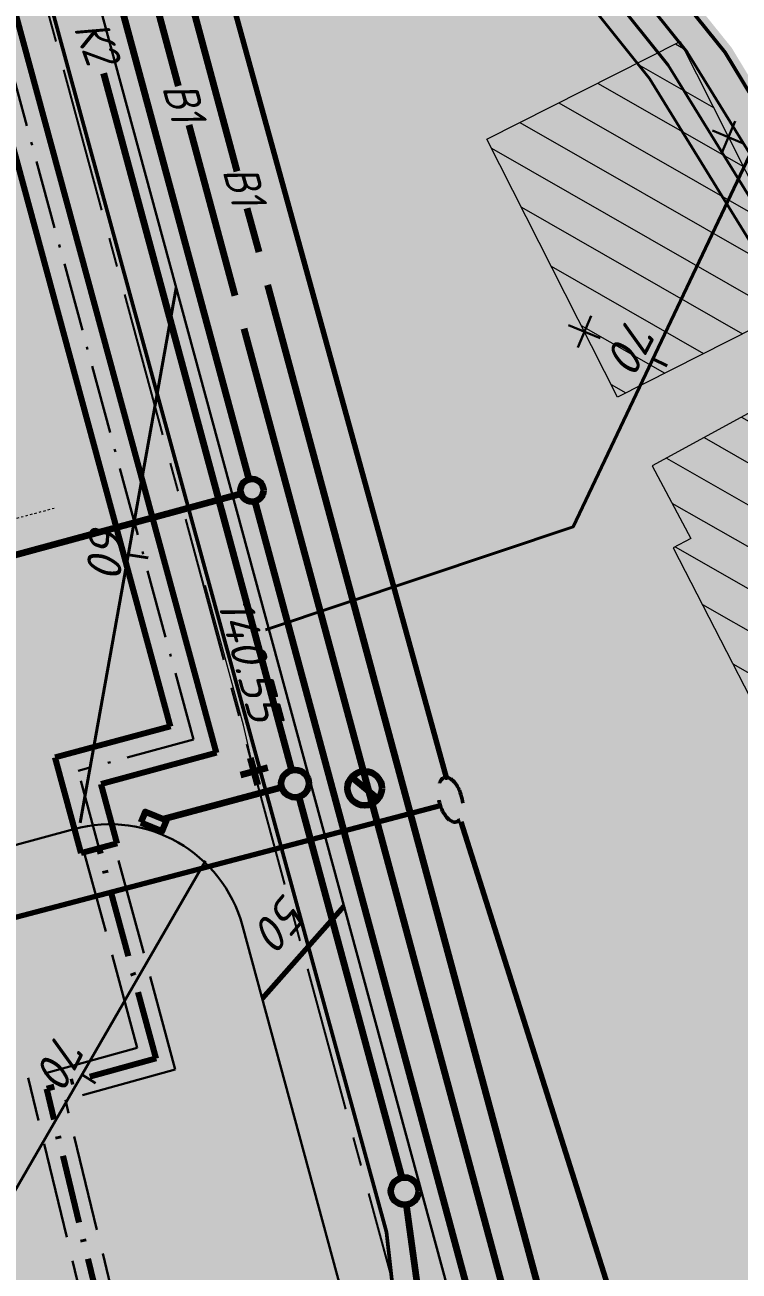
# Model space of a CAD drawing. Extents: x 9060 to 19887, y -4671 to 10703.
# Drawn here: x 10368.3 to 10399.5, y 10105.3 to 10159.7 of the extents above; entities that cross this region are included whole.
import ezdxf
from ezdxf import colors
from ezdxf.entities.mleader import LeaderData, LeaderLine
from ezdxf.enums import TextEntityAlignment as Align
from ezdxf.math import Vec2, Vec3

# ---------------------------------------------------------------- set-up
doc = ezdxf.new("R2010")
doc.units = 0
for name, pattern in [('ACAD_ISO02W100', [15, 12, -3]), ('ACAD_ISO10W100', [18.5, 12, -3, 0.5, -3]), ('ADSK_Линия сетки', [21, 12, -3, 3, -3]), ('Cплошная', [0]), ('DASHED', [0.75, 0.5, -0.25]), ('JIS_09_08', [10.750000000000004, 8, -0.55, 0.55, -0.55, 0.55, -0.55]), ('осевая', [50.800000000000004, 31.75, -6.35, 6.35, -6.35])]:
    doc.linetypes.add(name, pattern=pattern)
doc.layers.add('-БОРТ', color=7, linetype='Continuous', true_color=0x005e83)
doc.layers.add('-ОСИ', color=12, linetype='Continuous', true_color=0xbd0000)
for name, color, linetype, lineweight, true_color in [('-ГЕНПЛАН', 12, 'Continuous', 40, 0xbd0000), ('МГТ_ГП_ЗДАНИЯ', 12, 'Continuous', 50, 0xbd0000), ('МГТ_ГП_ОСИ', 12, 'осевая', 20, 0xbd0000)]:
    doc.layers.add(name, color=color, linetype=linetype, lineweight=lineweight, true_color=true_color)
doc.layers.add('-ОЗЕЛЕНЕНИЕ', color=22, linetype='Continuous')
doc.layers.add('СС-изменения_Зырянов', color=7, linetype='Continuous')
for name, color, linetype, lineweight in [('-ОРГ.РЕЛЬЕФА', 174, 'Continuous', 40), ('-СЕТИ', 250, 'Continuous', 50), ('МГТ_АМ_ТС', 84, 'Continuous', 80), ('МГТ_ГП_ГЕНПЛАН', 7, 'Continuous', 35), ('МГТ_ГП_ОРГ.РЕЛЬЕФА', 174, 'Continuous', 40), ('МГТ_НВК_В1', 160, 'Continuous', 100), ('МГТ_НВК_В_переустройство', 4, 'В1', 50), ('МГТ_НВК_К1', 24, 'Continuous', 100), ('МГТ_НВК_К2', 30, 'Continuous', 100), ('МГТ_ЭС', 1, 'WK', 40)]:
    doc.layers.add(name, color=color, linetype=linetype, lineweight=lineweight)
doc.styles.add('LIN', font='isocteur.ttf', dxfattribs={"oblique": 15, "height": 2.5})
doc.styles.get("Standard").update_dxf_attribs({"font": 'arial.ttf'})
doc.styles.add('ГП', font='isocpeui.ttf')
doc.styles.add('СПДС', font='isocpeur.ttf')
doc.styles.add('СПДС_2.0 мм', font='isocpeur.ttf', dxfattribs={"oblique": 15, "height": 1.5})
doc.linetypes.add('WK', pattern='A,13,-1,["WK",LIN,S=1,R=0,X=0,Y=-1.25],-5.5', length=19.5)
doc.linetypes.add('В1', pattern='A,15,-0.65,["B1",Standard,S=1,R=0,X=0,Y=-1.25],-4', length=19.65)
doc.linetypes.add('ЗАБОР_МЕТ_Б1М', pattern='A,1.25,[133,ltypeshp.shx,S=0.25,R=0,X=-0.25,Y=0],-0.001,[133,ltypeshp.shx,S=0.145,R=0,X=-0.145,Y=0],-0.001,[130,ltypeshp.shx,S=0.125,R=0,X=0,Y=0.4],1.25', length=2.502)
doc.linetypes.add('канализация_связевая_малая_сущ', pattern='A,5,-2,["/",Standard,S=2,R=0,X=-0.8,Y=-1],-2', length=9)
pattern_1 = [(330.2181669857263, (10310.09547438813, 10233.98124967722), (0.7885093298129472, 1.377827742062823), [])]

# ---------------------------------------------------------------- blocks, each defined once
blk = doc.blocks.new('НВК_переустройства_М.Пасс.(корр. 08.2017)')
at = {"layer": 'МГТ_НВК_В_переустройство'}
for p, q in [((10344.89691895975, 10250.11918590468), (10384.08332865154, 10106.98541232243)), ((10384.08332865154, 10106.98541232243), (10388.22021950328, 10069.07402594151))]:
    blk.add_line(p, q, dxfattribs=at)
blk = doc.blocks.new('A$C6D3A0560')
at = {"layer": '-ОРГ.РЕЛЬЕФА', "lineweight": 100}
for p, q in [((0.08151139387700823, -0.5565820699575852), (-0.08151139387882722, 0.5565820699575852)), ((0.5565820699412143, 0.08151139385336137), (-0.5565820699739561, -0.0815113939006551))]:
    blk.add_line(p, q, dxfattribs=at)
blk = doc.blocks.new('_None')
blk = doc.blocks.new('Вестибюль_30.10.19')
at = {"layer": 'МГТ_ГП_ОСИ', "linetype": 'ADSK_Линия сетки'}
blk.add_line((138749.9999999972, 56650.52182159945), (138749.9999999991, -6729.49689751491), dxfattribs=at)
blk = doc.blocks.new('демонтаж')
at = {"layer": 'МГТ_ГП_ЗДАНИЯ', "color": 1, "lineweight": 30}
for points in [[(-0.4603304399315675, -0.5921113797862745), (0.4603304399311128, 0.592111379787184)], [(-0.5921113797867292, 0.4603304399313402), (0.5921113797862745, -0.4603304399313402)]]:
    blk.add_lwpolyline(points, dxfattribs=at)
blk = doc.blocks.new('ТС_13.11.19')
at = {"layer": 'МГТ_АМ_ТС'}
for p, q in [((10376.65855222756, 10127.89715343862), (10364.30963006171, 10173.39093017062)), ((10374.64620546912, 10129.05026250711), (10363.15652099322, 10171.3785834122)), ((10374.64620546912, 10129.05026250711), (10369.61675660108, 10127.68505880079)), ((10370.74848776168, 10123.51572936055), (10369.61675660108, 10127.68505880079)), ((10376.65855222756, 10127.89715343862), (10371.62910335952, 10126.53194973231)), ((10372.33121567515, 10123.94534820551), (10371.62910335952, 10126.53194973231)), ((10372.33121567515, 10123.94534820551), (10370.75342313957, 10123.5164392799))]:
    blk.add_line(p, q, dxfattribs=at)
at = {"layer": 'МГТ_АМ_ТС', "linetype": 'ACAD_ISO10W100', "lineweight": 30, "ltscale": 0.25}
for p, q in [((10375.65237884834, 10128.47370797286), (10363.73307552746, 10172.38475679141)), ((10375.65237884834, 10128.47370797286), (10370.62292998029, 10127.10850426655)), ((10371.52871864138, 10123.77155335209), (10370.62292998029, 10127.10850426655))]:
    blk.add_line(p, q, dxfattribs=at)
at = {"layer": 'МГТ_АМ_ТС', "linetype": 'ACAD_ISO02W100', "lineweight": 30, "ltscale": 0.35}
for p, q in [((10374.8580192945, 10114.08301867834), (10372.1801462887, 10123.94837818157)), ((10373.20292135725, 10115.02704082624), (10370.87729099408, 10123.59472852261)), ((10373.20292135725, 10115.02704082624), (10368.44454841812, 10113.71502949863)), ((10374.8580192945, 10114.08301867834), (10370.06526706834, 10112.76152805715)), ((10387.47442712603, 10035.3346584752), (10368.44454841812, 10113.71502949863)), ((10388.78631496354, 10035.65317111517), (10370.06526706834, 10112.76152805715))]:
    blk.add_line(p, q, dxfattribs=at)
at = {"layer": 'МГТ_АМ_ТС', "linetype": 'ACAD_ISO10W100', "ltscale": 0.25}
for p, q in [((10374.03047032587, 10114.55502975229), (10371.53985171842, 10123.73053878303)), ((10374.03047032587, 10114.55502975229), (10369.25490774323, 10113.23827877788)), ((10388.13037104478, 10035.49391479518), (10369.25490774323, 10113.23827877788))]:
    blk.add_line(p, q, dxfattribs=at)
blk = doc.blocks.new('НВК_14.11.19')
at = {"layer": 'МГТ_НВК_В1', "lineweight": 100}
h = blk.add_hatch(color=256, dxfattribs=at)
h.dxf.hatch_style = 1
h.paths.add_polyline_path([(10382.9669518109, 10127.07584739489), (10383.16890484959, 10126.32770386164), (10383.70845680752, 10125.88118084317, 0.704807180220016)])
h.paths.add_polyline_path([(10383.16890484959, 10126.32770386164), (10382.9669518109, 10127.07584739489, 0.01341157038871082), (10382.92805401768, 10127.06635312431, 0.149680281569562), (10382.55846197201, 10126.83289486742)])
for p, q in [((10368.95802951376, 10185.09776842144), (10377.54760417853, 10153.27732748837)), ((10367.7710222225, 10183.73937909681), (10374.99243146606, 10156.98736456104)), ((10375.45209196464, 10155.28453289413), (10377.4602393551, 10147.84526635104)), ((10377.98535949347, 10151.65564449639), (10378.49929232458, 10149.75175868902)), ((10378.88792548906, 10148.31205077126), (10391.38496465643, 10102.01624309931)), ((10377.84882376255, 10146.40573905575), (10389.85211982635, 10101.93902349567)), ((10382.55846197201, 10126.83289486742), (10383.70845680752, 10125.88118084317))]:
    blk.add_line(p, q, dxfattribs=at)
blk.add_circle((10383.12445018016, 10126.34615166022), 0.7464995656454038, dxfattribs=at)
at = {"layer": 'МГТ_НВК_К1', "lineweight": 100}
for p, q in [((10369.52850452255, 10171.47300412968), (10378.07019819496, 10139.8299403484)), ((10377.73547787449, 10139.19427930893), (10337.74039134852, 10128.33793266116)), ((10378.33075181507, 10138.86470849438), (10388.46579143599, 10101.31902757317))]:
    blk.add_line(p, q, dxfattribs=at)
blk.add_circle((10378.21059236713, 10139.35005549094), 0.4999999999999999, dxfattribs=at)
at = {"layer": 'МГТ_НВК_К2', "lineweight": 100}
for p, q in [((10371.73399684004, 10157.54695719351), (10379.9373002829, 10127.15747426246)), ((10376.88258592465, 10138.47379219411), (10379.9373002829, 10127.15747426245)), ((10374.3035929389, 10125.00741557761), (10379.50898039975, 10126.39036897122)), ((10380.25636361864, 10125.97549070389), (10384.74182035641, 10109.35892739862)), ((10384.94014464641, 10108.17686986182), (10386.88900419477, 10093.6975106702))]:
    blk.add_line(p, q, dxfattribs=at)
blk.add_lwpolyline([(10373.35848618627, 10124.85631147964), (10374.28296444871, 10124.47507671959), (10374.47358182874, 10124.93731585081), (10373.54910356629, 10125.31855061086)], close=True, dxfattribs=at)
for centre in [(10380.08704933201, 10126.55110574221), (10384.86976688446, 10108.77272804177)]:
    blk.add_circle(centre, 0.5999999999999999, dxfattribs=at)
at = {"layer": 'МГТ_НВК_В1', "lineweight": 100, "style": 'СПДС', "oblique": 15, "width": 0.85}
for p in [(10375.23119554405, 10156.30561780854, -12.824), (10377.86314446993, 10152.66599963286, -12.824)]:
    blk.add_text('В1', height=1.499999999999999, rotation=285.5947225089054, dxfattribs=at).set_placement(p, align=Align.MIDDLE)
at = {"layer": 'МГТ_НВК_К2', "lineweight": 100, "style": 'СПДС', "oblique": 15, "width": 0.85}
blk.add_text('К2', height=1.499999999999999, rotation=289.9385689803732, dxfattribs=at).set_placement((10371.43411635751, 10158.91147262655, -12.824), align=Align.MIDDLE)
blk = doc.blocks.new('ЭЭ_03.12.19')
at = {"layer": 'МГТ_ЭС', "color": 1}
for points in [[(10378.89025045067, 10190.42220917776), (10373.44381627866, 10186.4481051722), (10396.36983000091, 10157.89007229494), (10406.5454782874, 10141.39880276499), (10413.90770908945, 10133.71720234875), (10414.94193685033, 10116.40045514199), (10426.49438414293, 10055.8597173132), (10431.76045396514, 10027.6659143145), (10427.95486523263, 10026.8922576206), (10438.03590916452, 9956.171112197833), (10403.95100036563, 9951.193635020301), (10395.25204286137, 9951.705305215411), (10394.67818893898, 9943.807788548298), (10395.74735531682, 9935.32052250792), (10397.19676662743, 9935.528919358894)], [(10380.27261416214, 10190.19297030011), (10374.87917246507, 10186.25753335638), (10397.18837132786, 10158.46784247039), (10407.34081835177, 10142.01417430637), (10414.88401535175, 10134.14375747581), (10415.93631038858, 10116.52449813187), (10427.47702597992, 10056.04524042347), (10432.92416186808, 10026.88203497366), (10429.0778919448, 10026.10010800208), (10439.16654054691, 9955.325613839672), (10404.00175587621, 9950.19044055275), (10396.12533091488, 9950.679772231631), (10395.54098756496, 9943.948011847951), (10395.90686597344, 9941.377346451107), (10396.29037611332, 9941.442294923214)]]:
    blk.add_lwpolyline(points, dxfattribs=at)
at = {"layer": 'МГТ_ЭС', "color": 6}
blk.add_lwpolyline([(10374.99827345398, 10183.00586251885), (10374.99827345398, 10183.00586251885), (10374.99827345398, 10183.00586251885), (10374.99827345398, 10183.00586251885), (10395.55128867395, 10157.31230211949), (10405.75013822303, 10140.78343122362), (10412.93140282715, 10133.29064722168), (10413.94756331208, 10116.27641215212), (10425.51174230595, 10055.67419420293), (10430.5967460622, 10028.44979365534), (10426.83183852045, 10027.68440723911), (10426.83183852045, 10027.68440723911), (10426.83183852045, 10027.68440723911), (10426.83183852045, 10027.68440723911), (10426.83183852045, 10027.68440723911), (10426.83183852045, 10027.68440723911), (10426.83183852045, 10027.68440723911)], dxfattribs=at)
blk = doc.blocks.new('Связь_панкр._14.11.19')
at = {"layer": 'СС-изменения_Зырянов', "color": 3, "linetype": 'канализация_связевая_малая_сущ', "lineweight": 70}
for points in [[(10367.72127350876, 10195.57498273444), (10367.72127350876, 10195.57498273444), (10386.6730311137, 10126.81292042801), (10386.6730311137, 10126.81292042801), (10386.6730311137, 10126.81292042801)], [(10387.32391049798, 10124.88022170816), (10395.8200002256, 10098.01735881926)]]:
    blk.add_lwpolyline(points, dxfattribs=at)
at = {"layer": 'СС-изменения_Зырянов', "color": 3, "linetype": 'канализация_связевая_малая_сущ', "lineweight": 70, "elevation": 140.86}
blk.add_lwpolyline([(10386.41112286518, 10125.58467120883), (10362.07489691585, 10119.17844133911)], dxfattribs=at)
at = {"layer": 'СС-изменения_Зырянов', "color": 3, "linetype": 'DASHED', "lineweight": 50, "ltscale": 3}
blk.add_ellipse((10386.87156210248, 10125.84924759682, 140.86), major_axis=(-0.2571020575987452, 0.9663842568951883), ratio=0.5000000000010504, dxfattribs=at)

msp = doc.modelspace()

# ---------------------------------------------------------------- hatches: boundary and pattern name
at = {"layer": '-ГЕНПЛАН', "linetype": 'Cплошная', "lineweight": 30, "ltscale": 0.3, "true_color": 0xcfcfcf, "transparency": 33554610}
h = msp.add_hatch(color=254, dxfattribs=at)
h.dxf.hatch_style = 1
edge = h.paths.add_edge_path(flags=16)
edge.add_line((10399.13492865874, 10007.22337812239), (10406.17084920176, 9961.792778103907))
edge.add_arc((10412.10016241337, 9962.711061741245), 5.99999999999708, 188.8035620057321, 278.8035620057692)
edge.add_line((10413.01844605072, 9956.781748529638), (10428.82994794835, 9959.230504895882))
edge.add_arc((10427.91166431101, 9965.159818107491), 5.99999999999708, 278.8035620057322, 368.8035620057692)
edge.add_line((10433.84097752262, 9966.078101744833), (10426.79533134407, 10011.5714997235))
edge.add_arc((10420.86601813246, 10010.65321608616), 6.00000000000151, 8.80356200577834, 99.03112034802939)
edge.add_line((10419.92419268826, 10016.57883544895), (10404.12241642615, 10014.06728112252))
edge.add_arc((10405.06424187035, 10008.14166175974), 5.999999999994497, 99.03112034805744, 188.8035620058061)
h.paths.add_polyline_path([(10361.71321036857, 10139.14975354178), (10361.17122910026, 10138.79869865776), (10362.63231206493, 10133.382303494), (10358.35519431527, 10132.22854279284), (10356.8941113506, 10137.64493795659), (10361.75265292202, 10139.00353566029), (10357.38977146793, 10155.17721681285), (10361.22030654189, 10156.4506615081), (10366.53454513093, 10136.55821399105), (10362.74017204828, 10135.53467458799)], flags=16)
h.paths.add_polyline_path([(10354.03330051336, 10182.90170202348), (10350.2389274306, 10181.87816262039), (10344.87641437497, 10201.75758800765), (10348.67078745762, 10202.78112741071)], flags=16)
h.paths.add_polyline_path([(10344.24080801925, 10219.70836482106), (10340.41860472458, 10218.67087744713), (10334.73347746598, 10239.35857012063), (10338.52785054864, 10240.38210952369)], flags=16)
h.paths.add_polyline_path([(10390.42362672883, 10007.86235505231), (10388.01237268945, 10007.48891970645), (10386.61505108793, 10016.51135797677), (10389.02630512732, 10016.88479332263)], flags=16)
h.paths.add_polyline_path([(10393.18302638265, 9973.781306467277), (10396.14768298847, 9974.240448285935), (10398.44339208174, 9959.417165256895), (10395.47873547594, 9958.958023438234)], flags=16)
h.paths.add_polyline_path([(10436.00570645321, 9947.855835116672), (10436.69306868634, 9943.432591209432), (10432.24416625863, 9942.74124289429), (10431.55908171291, 9947.164800804649)], flags=16)
h.paths.add_polyline_path([(10427.10410941455, 9950.214662459459), (10426.72019378354, 9952.685197490197), (10438.76759834312, 9954.557337276094), (10439.15146246383, 9952.087133719178)], flags=16)
edge = h.paths.add_edge_path()
edge.add_line((10402.95396204328, 10034.12640140517), (10401.69832326255, 10033.93304032377))
edge.add_arc((10400.75649781834, 10039.85865968656), 6.000000000000457, 186.3840555007018, 279.03112034808356, ccw=False)
edge.add_line((10394.79370441413, 10039.19150541753), (10393.29140625224, 10052.61852520393))
edge.add_arc((10397.7635013054, 10053.11889090571), 4.500000000000771, 96.1368837495371, 186.3840555007715, ccw=False)
edge.add_line((10397.28243264284, 10057.59310289688), (10398.08459357858, 10057.67935148976))
edge.add_line((10398.08459357858, 10057.67935148976), (10393.91533183684, 10096.45585541335))
edge.add_line((10393.91533183684, 10096.45585541335), (10392.89812283656, 10096.3464847858))
edge.add_arc((10392.41705417405, 10100.82069677697), 4.499999999997378, 195.1865543605927, 276.13688374888983, ccw=False)
edge.add_line((10388.074203192, 10099.64186458041), (10373.6764798546, 10152.68348247767))
edge.add_line((10373.6764798546, 10152.68348247767), (10361.6552801716, 10196.96992036129))
edge.add_arc((10366.4806701517, 10198.27973391303), 5.000000000033511, 124.20029584789731, 195.1865543603482, ccw=False)
edge.add_line((10363.67023190923, 10202.41512227273), (10365.38275286556, 10203.57896323954))
edge.add_line((10365.38275286556, 10203.57896323954), (10372.25283800613, 10193.47005221941))
edge.add_line((10372.25283800613, 10193.47005221941), (10383.62310014236, 10201.1973602144))
edge.add_line((10383.62310014236, 10201.1973602144), (10362.03893444044, 10232.95714281681))
edge.add_line((10362.03893444044, 10232.95714281681), (10356.09380688483, 10228.91679342633))
edge.add_line((10356.09380688483, 10228.91679342633), (10361.31358801113, 10209.56649099182))
edge.add_line((10361.31358801113, 10209.56649099182), (10362.85335845874, 10207.30081274651))
edge.add_line((10362.85335845874, 10207.30081274651), (10361.7940044947, 10206.58086853962))
edge.add_arc((10360.66982919772, 10208.23502388346), 1.999999999977775, 195.1865543597236, 304.2002958484672, ccw=False)
edge.add_line((10358.7396732057, 10207.7110984628), (10344.58980505135, 10259.83961089141))
edge.add_line((10344.58980505135, 10259.83961089141), (10337.62101921947, 10270.09375395534))
edge.add_line((10337.62101921947, 10270.09375395534), (10322.8180013925, 10266.07566728975))
edge.add_line((10322.8180013925, 10266.07566728975), (10356.81482045663, 10139.42159702491))
edge.add_line((10356.81482045663, 10139.42159702491), (10355.07879600286, 10139.03372177489))
edge.add_line((10355.07879600286, 10139.03372177489), (10359.5592480321, 10121.61907884348))
edge.add_line((10359.5592480321, 10121.61907884348), (10370.42790350596, 10124.56928852342))
edge.add_arc((10371.99967976803, 10118.77882054734), 5.999999999997199, 15.186554360554624, 105.1865543603733, ccw=False)
edge.add_line((10377.7901477441, 10120.35059680943), (10382.96126211424, 10101.30006596539))
edge.add_arc((10354.00892223414, 10093.44118465498), 29.99999999973456, 6.136883748849925, 15.186554360633181, ccw=False)
edge.add_line((10383.83700217503, 10096.64830907166), (10392.21345019615, 10021.78252265769))
edge.add_arc((10388.73515404368, 10021.3933493341), 3.500000000016391, -81.1964379937665, 6.38405550055279, ccw=False)
edge.add_line((10389.27081949883, 10017.93458329398), (10385.47520347345, 10017.34674926238))
edge.add_line((10385.47520347345, 10017.34674926238), (10387.31446587371, 10005.35699043267))
edge.add_line((10387.31446587371, 10005.35699043267), (10391.23458179957, 10005.96410599273))
edge.add_arc((10391.7702472547, 10002.50533995263), 3.500000000003136, 8.803562005785523, 98.80356200590307, ccw=False)
edge.add_line((10395.22901329481, 10003.04100540774), (10398.91860610582, 9979.217482358614))
edge.add_arc((10395.45984006571, 9978.681816903501), 3.500000000001187, -81.27865517673882, 8.803562005697188, ccw=False)
edge.add_line((10395.99054177826, 9975.222285765858), (10392.07896662672, 9974.62223924247))
edge.add_line((10392.07896662672, 9974.62223924247), (10395.17617833196, 9954.018483727219))
edge.add_line((10395.17617833196, 9954.018483727219), (10392.37108927219, 9953.58405442773))
edge.add_line((10392.37108927219, 9953.58405442773), (10394.83326847785, 9931.250773860751))
edge.add_line((10394.83326847785, 9931.250773860751), (10427.13207177077, 9936.090797541212))
edge.add_line((10427.13207177077, 9936.090797541212), (10420.10905065821, 9936.567464717458))
edge.add_line((10420.10905065821, 9936.567464717458), (10417.36932005805, 9936.143157602766))
edge.add_line((10417.36932005805, 9936.143157602766), (10417.55297678553, 9934.957294960444))
edge.add_line((10417.55297678553, 9934.957294960444), (10414.94368784703, 9934.553189585691))
edge.add_line((10414.94368784703, 9934.553189585691), (10414.76003111955, 9935.739052228011))
edge.add_line((10414.76003111955, 9935.739052228011), (10412.40094348312, 9935.373695988872))
edge.add_line((10412.40094348312, 9935.373695988872), (10410.87047075416, 9945.25588467488))
edge.add_line((10410.87047075416, 9945.25588467488), (10413.19616814614, 9945.616069705478))
edge.add_line((10413.19616814614, 9945.616069705478), (10413.01251141866, 9946.8019323478))
edge.add_line((10413.01251141866, 9946.8019323478), (10415.51299561624, 9947.1891869323))
edge.add_line((10415.51299561624, 9947.1891869323), (10415.69665234371, 9946.003324289983))
edge.add_line((10415.69665234371, 9946.003324289983), (10418.57857792924, 9946.449653403472))
edge.add_line((10418.57857792924, 9946.449653403472), (10419.95217350116, 9937.580412963525))
edge.add_line((10419.95217350116, 9937.580412963525), (10427.09243045772, 9937.095788744598))
edge.add_line((10427.09243045772, 9937.095788744598), (10442.43275526432, 9939.361184188003))
edge.add_line((10442.43275526432, 9939.361184188003), (10427.84626308294, 10038.08902698589))
edge.add_line((10427.84626308294, 10038.08902698589), (10406.41157774378, 10034.67122069108))
edge.add_line((10406.41157774378, 10034.67122069108), (10406.00082920153, 10037.32894953624))
edge.add_line((10406.00082920153, 10037.32894953624), (10402.54157646325, 10036.79472262521))
edge.add_line((10402.54157646325, 10036.79472262521), (10402.95396204328, 10034.12640140517))
h.paths.add_polyline_path([(10401.98057817982, 9943.879090668941), (10396.05126496822, 9942.960807031557), (10397.42869042426, 9934.066837214146), (10403.35800363589, 9934.985120851534)], flags=16)
at = {"layer": '-ГЕНПЛАН', "lineweight": 15}
h = msp.add_hatch(dxfattribs=at)
h.set_pattern_fill('ANSI31', color=40, scale=0.5)
h.set_pattern_definition(pattern_1)
h.paths.add_polyline_path([(10396.882999, 10158.929266), (10402.576999, 10147.674266), (10394.15315840588, 10143.41466434688), (10388.46, 10154.668)])
h = msp.add_hatch(dxfattribs=at)
h.set_pattern_fill('ANSI31', color=40, scale=0.5)
h.set_pattern_definition(pattern_1)
h.paths.add_polyline_path([(10428.80724577024, 10084.97199807224), (10421.19532969482, 10121.53350790159), (10419.636, 10128.488), (10418.4875235886, 10132.03294319069), (10409.027567, 10141.607686), (10406.259714, 10146.188004), (10395.672, 10140.411), (10397.353, 10137.238), (10396.58829953645, 10136.84472602153), (10407.95884024772, 10114.73531835253), (10414.854, 10100.405), (10420.343, 10083.481), (10426.061, 10060.153), (10429.263, 10041.856), (10430.009292, 10032.312538), (10437.933, 10034.222), (10437.7832046946, 10036.13007904613)])
at = {"layer": '-ОЗЕЛЕНЕНИЕ', "lineweight": 30, "true_color": 0xa5bc8f, "transparency": 33554610}
h = msp.add_hatch(color=253, dxfattribs=at)
h.dxf.hatch_style = 1
h.set_gradient(color1=(165, 188, 143), color2=(165, 188, 143), tint=1, name='HEMISPHERICAL')
edge = h.paths.add_edge_path()
edge.add_line((10392.89812283656, 10096.3464847858), (10393.91533183684, 10096.45585541335))
edge.add_line((10393.91533183684, 10096.45585541335), (10398.08459357858, 10057.67935148977))
edge.add_line((10398.08459357858, 10057.67935148977), (10397.28243264284, 10057.59310289688))
edge.add_arc((10397.7635013054, 10053.11889090571), 4.500000000001014, 96.13688374953709, 186.3840555007715)
edge.add_line((10393.29140625224, 10052.61852520393), (10394.79370441413, 10039.19150541753))
edge.add_arc((10400.75649781834, 10039.85865968656), 6.000000000000821, 186.3840555007018, 279.0311203480836)
edge.add_line((10401.69832326255, 10033.93304032377), (10402.95396204328, 10034.12640140517))
edge.add_line((10402.95396204328, 10034.12640140517), (10402.54157646325, 10036.79472262521))
edge.add_line((10402.54157646325, 10036.79472262521), (10406.00082920153, 10037.32894953624))
edge.add_line((10406.00082920153, 10037.32894953624), (10406.41157774378, 10034.67122069108))
edge.add_line((10406.41157774378, 10034.67122069108), (10427.84626308294, 10038.08902698589))
edge.add_line((10427.84626308294, 10038.08902698589), (10429.86803485832, 10024.42132684897))
edge.add_line((10429.86803485832, 10024.42132684897), (10438.5420926966, 10026.45828778151))
edge.add_line((10438.5420926966, 10026.45828778151), (10421.64066626433, 10118.09271831789))
edge.add_line((10421.64066626433, 10118.09271831789), (10422.12629551746, 10118.18229883214))
edge.add_line((10422.12629551746, 10118.18229883214), (10419.63599849167, 10128.4880046557))
edge.add_line((10419.63599849167, 10128.4880046557), (10417.05285241794, 10133.48502252597))
edge.add_line((10417.05285241794, 10133.48502252597), (10409.02759043521, 10141.60766228043))
edge.add_line((10409.02759043521, 10141.60766228043), (10398.84803, 10158.453055))
edge.add_line((10398.84803, 10158.453055), (10377.04106849121, 10185.53501231231))
edge.add_line((10377.04106849121, 10185.53501231231), (10389.22219903168, 10194.16576695339))
edge.add_line((10389.22219903168, 10194.16576695339), (10344.58980505135, 10259.83961089141))
edge.add_line((10344.58980505135, 10259.83961089141), (10358.7396732057, 10207.7110984628))
edge.add_arc((10360.66982919773, 10208.2350238835), 1.999999999999325, 195.1865543605333, 304.2002958476814)
edge.add_line((10361.7940044947, 10206.58086853962), (10362.85335845874, 10207.30081274651))
edge.add_line((10362.85335845874, 10207.30081274651), (10361.31358801113, 10209.56649099182))
edge.add_line((10361.31358801113, 10209.56649099182), (10356.09380688483, 10228.91679342633))
edge.add_line((10356.09380688483, 10228.91679342633), (10362.03893444044, 10232.95714281681))
edge.add_line((10362.03893444044, 10232.95714281681), (10383.62310014236, 10201.1973602144))
edge.add_line((10383.62310014236, 10201.1973602144), (10372.25283800613, 10193.47005221941))
edge.add_line((10372.25283800613, 10193.47005221941), (10365.38275286556, 10203.57896323954))
edge.add_line((10365.38275286556, 10203.57896323954), (10363.67023190923, 10202.41512227273))
edge.add_arc((10366.48067015167, 10198.27973391304), 5.000000000007391, 124.2002958476745, 195.1865543605617)
edge.add_line((10361.6552801716, 10196.96992036129), (10388.074203192, 10099.64186458041))
edge.add_arc((10392.41705417405, 10100.82069677697), 4.499999999996921, 195.1865543605927, 276.1368837488898)
h = msp.add_hatch(color=253, dxfattribs=at)
h.dxf.hatch_style = 1
h.set_gradient(color1=(165, 188, 143), color2=(165, 188, 143), tint=1, name='HEMISPHERICAL')
edge = h.paths.add_edge_path()
edge.add_line((10392.37108927219, 9953.58405442773), (10395.25732529135, 9954.031051105998))
edge.add_line((10395.25732529135, 9954.031051105998), (10392.07896662672, 9974.62223924247))
edge.add_line((10392.07896662672, 9974.62223924247), (10395.99054177826, 9975.222285765858))
edge.add_arc((10395.45984006572, 9978.681816903498), 3.499999999999581, 278.721344823182, 368.8035620057652)
edge.add_line((10398.91860610582, 9979.217482358614), (10395.22901329481, 10003.04100540774))
edge.add_arc((10391.7702472547, 10002.50533995263), 3.499999999997592, 8.803562005706326, 98.80356200597573)
edge.add_line((10391.23458179957, 10005.96410599273), (10387.31446587371, 10005.35699043267))
edge.add_line((10387.31446587371, 10005.35699043267), (10385.47520347345, 10017.34674926238))
edge.add_line((10385.47520347345, 10017.34674926238), (10389.27081949883, 10017.93458329398))
edge.add_arc((10388.73515404369, 10021.39334933409), 3.500000000004528, 278.8035620060504, 366.3840555007239)
edge.add_line((10392.21345019615, 10021.78252265769), (10383.83700217503, 10096.64830907166))
edge.add_arc((10354.00892223373, 10093.4411846549), 30.00000000015264, 6.136883748900343, 15.18655436057842)
edge.add_line((10382.96126211424, 10101.3000659654), (10377.7901477441, 10120.35059680943))
edge.add_arc((10371.99967976803, 10118.77882054734), 5.999999999997651, 15.18655436058809, 105.186554360352)
edge.add_line((10370.42790350596, 10124.56928852342), (10359.5592480321, 10121.61907884348))
edge.add_line((10359.5592480321, 10121.61907884348), (10361.48238341997, 10114.36111863984))
edge.add_line((10361.48238341997, 10114.36111863984), (10365.23218573569, 10099.26525120368))
edge.add_line((10365.23218573569, 10099.26525120368), (10376.41908147269, 10051.94496281017))
edge.add_line((10376.41908147269, 10051.94496281017), (10382.54854708779, 10019.21499941892))
edge.add_line((10382.54854708779, 10019.21499941892), (10386.46154378291, 9996.06180835597))
edge.add_line((10386.46154378291, 9996.06180835597), (10390.32275995846, 9969.60176331721))
edge.add_line((10390.32275995846, 9969.60176331721), (10392.37108927219, 9953.58405442773))

# ---------------------------------------------------------------- linework, layer by layer
at = {"layer": '-ГЕНПЛАН', "color": 17, "lineweight": 30}
for points in [[(10365.38275286556, 10203.57896323953), (10363.67023190923, 10202.41512227273, 0.3200364227312742), (10361.6552801716, 10196.96992036129), (10388.074203192, 10099.64186458041, 0.3686732707125169), (10392.89812283656, 10096.3464847858), (10393.91533183684, 10096.45585541335)], [(10395.18961653667, 9954.02056492669), (10392.07896662672, 9974.62223924247), (10395.99054177826, 9975.222285765858, 0.4146339150639137), (10398.91860610582, 9979.217482358614), (10395.22901329481, 10003.04100540774, 0.4142135623741284), (10391.23458179957, 10005.96410599273), (10387.31446587371, 10005.35699043267), (10385.47520347346, 10017.34674926237), (10389.27081949883, 10017.93458329398, 0.4018985582492658), (10392.21345019615, 10021.78252265769), (10383.83700217503, 10096.64830907166, 0.0395071723556224), (10382.96126211424, 10101.3000659654), (10377.7901477441, 10120.35059680943, 0.4142135623720724), (10370.42790350596, 10124.56928852342), (10359.5592480321, 10121.61907884348)]]:
    msp.add_lwpolyline(points, format="xyb", dxfattribs=at)
at = {"layer": '-ГЕНПЛАН', "color": 40, "lineweight": 0}
msp.add_lwpolyline([(10396.882999, 10158.929266), (10402.576999, 10147.674266), (10394.15315840588, 10143.41466434688), (10388.46, 10154.668), (10396.882999, 10158.929266)], dxfattribs=at)
at = {"layer": '-ОРГ.РЕЛЬЕФА'}
msp.add_line((10372.82451572183, 10136.52939111542), (10373.68169704612, 10136.39938997577), dxfattribs=at)
at = {"layer": '-ОРГ.РЕЛЬЕФА', "lineweight": 70}
msp.add_line((10382.20975783911, 10121.20220035524), (10378.6515046568, 10117.17733370626), dxfattribs=at)
at = {"layer": '-ОРГ.РЕЛЬЕФА'}
msp.add_lwpolyline([(10370.70852402664, 10124.83899424914), (10374.89747327659, 10148.18530835465)], dxfattribs=at)

# ---------------------------------------------------------------- block references
at = {"layer": 'МГТ_ГП_ОРГ.РЕЛЬЕФА', "xscale": 1.080897171893464, "yscale": 1.080897171893464, "zscale": 1.080897171893464, "rotation": 6.854820886508442}
msp.add_blockref('A$C6D3A0560', (10378.29670865026, 10127.07342088416), dxfattribs=at)

# ---------------------------------------------------------------- texts
at = {"layer": '-ОРГ.РЕЛЬЕФА', "char_height": 1.5, "attachment_point": 1, "style": 'СПДС_2.0 мм'}
for s, insert, width, rotation in [('\\pi1.61587;60', (10372.70302012947, 10139.47732550788), 5.433656433830038, 266.84801887189866), ('\\pi1.61587;50', (10381.84599379199, 10122.12719196732), 5.433656433830037, 229.45972126096885)]:
    msp.add_mtext(s, dxfattribs=dict(at, insert=insert, width=width, rotation=rotation))

# ---------------------------------------------------------------- leaders
at = {"layer": '-ОРГ.РЕЛЬЕФА', "lineweight": 5}
ml = msp.add_multileader_mtext('Standard', dxfattribs=at)
ml.set_content('140.55', color=256, style='ГП')
ml.set_leader_properties(color=7, lineweight=15)
ml.set_arrow_properties(name='NONE')
ml.build(insert=Vec2(0, 0))
ml.multileader.update_dxf_attribs({"has_dogleg": 0, "text_left_attachment_type": 6, "text_right_attachment_type": 6, "dogleg_length": 0, "arrow_head_size": 5})
ctx = ml.context
ctx.base_point, ctx.char_height, ctx.arrow_head_size, ctx.landing_gap_size, ctx.plane_origin, ctx.plane_x_axis, ctx.plane_y_axis = Vec3(10376.40692808166, 10134.34886025979), 1.5, 5, 0, Vec3(10387.05842671684, 10127.37589628599), Vec3(0.2619627103458372, -0.9650779960128939), Vec3(0.9650779960128939, 0.2619627103458372)
ctx.left_attachment, ctx.right_attachment, ctx.text_align_type = 6, 6, 1
notes = []
notes.append((ctx, [(1, (1, 1, 0), (10377.83105263427, 10129.10234533601), (-0.2619627103458372, 0.9650779960128939), 0, [(0, [(10378.29670865025, 10127.07342088413)], 0, [])])]))
ctx.mtext.insert, ctx.mtext.text_direction, ctx.mtext.rotation, ctx.mtext.alignment, ctx.mtext.flow_direction = Vec3(10378.85613075078, 10132.19713567652), Vec3(0.2619627103458372, -0.9650779960128939), 4.977444356007087, 2, 5
for ctx, leaders in notes:
    for number, flags, end, landing, length, lines in leaders:
        leader = LeaderData()
        leader.index, (leader.has_last_leader_line, leader.has_dogleg_vector, leader.attachment_direction) = number, flags
        leader.last_leader_point, leader.dogleg_vector, leader.dogleg_length = Vec3(end), Vec3(landing), length
        for number, points, colour, breaks in lines:
            line = LeaderLine()
            line.index, line.vertices, line.color, line.breaks = number, Vec3.list(points), colors.encode_raw_color(colour), breaks
            leader.lines.append(line)
        ctx.leaders.append(leader)

# ---------------------------------------------------------------- next in the draw order: block references
at = {"layer": '-СЕТИ'}
msp.add_blockref('НВК_переустройства_М.Пасс.(корр. 08.2017)', (0, 0), dxfattribs=at)

# ---------------------------------------------------------------- next in the draw order: linework, layer by layer
at = {"layer": '-БОРТ', "lineweight": 30, "const_width": 0.5}
for points in [[(10372.25283800612, 10193.47005221941), (10365.38275286556, 10203.57896323953), (10363.67023190923, 10202.41512227273, 0.3200364227315221), (10361.6552801716, 10196.96992036129), (10388.074203192, 10099.64186458041, 0.3686732707130455), (10392.89812283656, 10096.3464847858), (10393.91533183684, 10096.45585541335), (10398.08459357858, 10057.67935148976), (10397.0903242472, 10057.57244734253, 0.3450843698496719), (10393.29140625224, 10052.61852520393), (10394.79370441413, 10039.19150541753, 0.4278108847292812), (10401.69832326255, 10033.93304032377), (10402.95422006652, 10034.12644135026), (10402.95422006652, 10034.12644135026), (10402.54183448649, 10036.7947625703), (10406.00076940137, 10037.32933647035), (10406.40992596862, 10034.68190842344), (10427.84626308294, 10038.08902698589), (10429.86803485832, 10024.42132684897)], [(10392.37108927219, 9953.584054427727), (10395.15652798606, 9954.015440442023), (10392.07896662672, 9974.62223924247), (10395.99054177826, 9975.222285765858, 0.4146339150634321), (10398.91860610582, 9979.217482358614), (10395.22901329481, 10003.04100540774, 0.4142135623741841), (10391.23458179957, 10005.96410599273), (10387.31446587371, 10005.35699043267), (10385.47520347346, 10017.34674926237), (10389.27081949883, 10017.93458329398, 0.4018985582485455), (10392.21345019615, 10021.78252265769), (10383.83700217503, 10096.64830907166, 0.0395071723556224), (10382.96126211424, 10101.3000659654), (10377.7901477441, 10120.35059680943, 0.4142135623720724), (10370.42790350596, 10124.56928852342), (10359.5592480321, 10121.61907884348)]]:
    msp.add_lwpolyline(points, format="xyb", dxfattribs=at)
at = {"layer": '-ГЕНПЛАН', "color": 7, "linetype": 'ЗАБОР_МЕТ_Б1М', "lineweight": 50, "ltscale": 3}
msp.add_lwpolyline([(10422.1321902229, 10118.184398133), (10419.63600000006, 10128.48799999979), (10417.05285241794, 10133.48502252597), (10409.02755389944, 10141.60769925953), (10398.84803, 10158.453055), (10377.04106849121, 10185.53501231231), (10389.22219903168, 10194.16576695339), (10336.2542981225, 10272.10480064195), (10301.52740602785, 10322.23175681628), (10301.52740602785, 10322.23175681628), (10295.14325903644, 10318.49537118636)], dxfattribs=at)
at = {"layer": '-ГЕНПЛАН', "color": 204, "linetype": 'JIS_09_08', "lineweight": 0, "const_width": 0.7}
msp.add_lwpolyline([(10439.823, 10025.723), (10422.95204535623, 10116.496145956), (10419.63600000006, 10128.48799999979), (10417.05285241794, 10133.48502252597), (10409.02755389944, 10141.60769925953), (10398.84803, 10158.453055), (10377.04106849121, 10185.53501231231)], dxfattribs=at)
at = {"layer": '-ГЕНПЛАН', "color": 40, "lineweight": 0}
msp.add_lwpolyline([(10428.80724577024, 10084.97199807224), (10421.19532969482, 10121.53350790159), (10419.636, 10128.488), (10418.4875235886, 10132.03294319069), (10409.027567, 10141.607686), (10406.259714, 10146.188004), (10395.672, 10140.411), (10397.353, 10137.238), (10396.58829953645, 10136.84472602153), (10407.95884024772, 10114.73531835253), (10414.854, 10100.405), (10420.343, 10083.481), (10426.061, 10060.153), (10429.263, 10041.856), (10430.009292, 10032.312538), (10437.933, 10034.222), (10437.7832046946, 10036.13007904613), (10428.80724577024, 10084.97199807224)], close=True, dxfattribs=at)

# ---------------------------------------------------------------- next in the draw order: block references
at = {"layer": '-СЕТИ'}
for name in ['ЭЭ_03.12.19', 'ТС_13.11.19']:
    msp.add_blockref(name, (0, 0), dxfattribs=at)
at = {"layer": '-СЕТИ', "color": 116, "true_color": 0x136734}
msp.add_blockref('НВК_14.11.19', (0, 0), dxfattribs=at)
at = {"layer": 'МГТ_ГП_ГЕНПЛАН', "color": 6, "rotation": 285.1862867417112}
for p in [(10398.99353480277, 10154.75749212219), (10392.71034582223, 10146.26658820546)]:
    msp.add_blockref('демонтаж', p, dxfattribs=at)

# ---------------------------------------------------------------- next in the draw order: block references
at = {"layer": 'МГТ_ГП_ЗДАНИЯ', "lineweight": 25, "xscale": 0.001, "yscale": 0.001, "zscale": 0.001, "rotation": 285.0963258502603}
msp.add_blockref('Вестибюль_30.10.19', (10278.74685267268, 10257.76757523371), dxfattribs=at)

# ---------------------------------------------------------------- next in the draw order: linework, layer by layer
at = {"layer": '-ОРГ.РЕЛЬЕФА'}
for points in [[(10378.80050126926, 10133.25696575622), (10392.2145645239, 10137.7537759052), (10400.61079588353, 10155.41801655198)], [(10395.69504177728, 10145.07610721504), (10396.32649098589, 10144.77399482381)], [(10376.18588731842, 10123.1846251606), (10364.39278452072, 10102.81289127126)], [(10370.78838588854, 10113.86083101727), (10371.37689996007, 10113.48181757739)]]:
    msp.add_lwpolyline(points, dxfattribs=at)
at = {"layer": '-ОСИ', "color": 18, "linetype": 'осевая', "ltscale": 0.2, "true_color": 0x000000}
msp.add_lwpolyline([(10340.70792366062, 10265.5515624563), (10385.2259778678, 10101.54579811151, -0.03950717235561946), (10386.03603742403, 10097.2429229848), (10394.14867017276, 10024.71806893926), (10408.08902017447, 9934.705900499703)], format="xyb", dxfattribs=at)

# ---------------------------------------------------------------- next in the draw order: block references
at = {"layer": '-СЕТИ'}
msp.add_blockref('Связь_панкр._14.11.19', (0, 0), dxfattribs=at)

# ---------------------------------------------------------------- next in the draw order: texts
at = {"layer": '-ОРГ.РЕЛЬЕФА', "char_height": 1.5, "attachment_point": 1, "style": 'СПДС_2.0 мм'}
for insert, width, rotation in [((10396.73167822262, 10147.814591831), 5.433656433830037, 242.54328271964056), ((10371.81780428138, 10116.60673615219), 5.433656433830038, 242.7365914441238)]:
    msp.add_mtext('\\pi1.61587;70', dxfattribs=dict(at, insert=insert, width=width, rotation=rotation))

doc.saveas('drawing.dxf')
